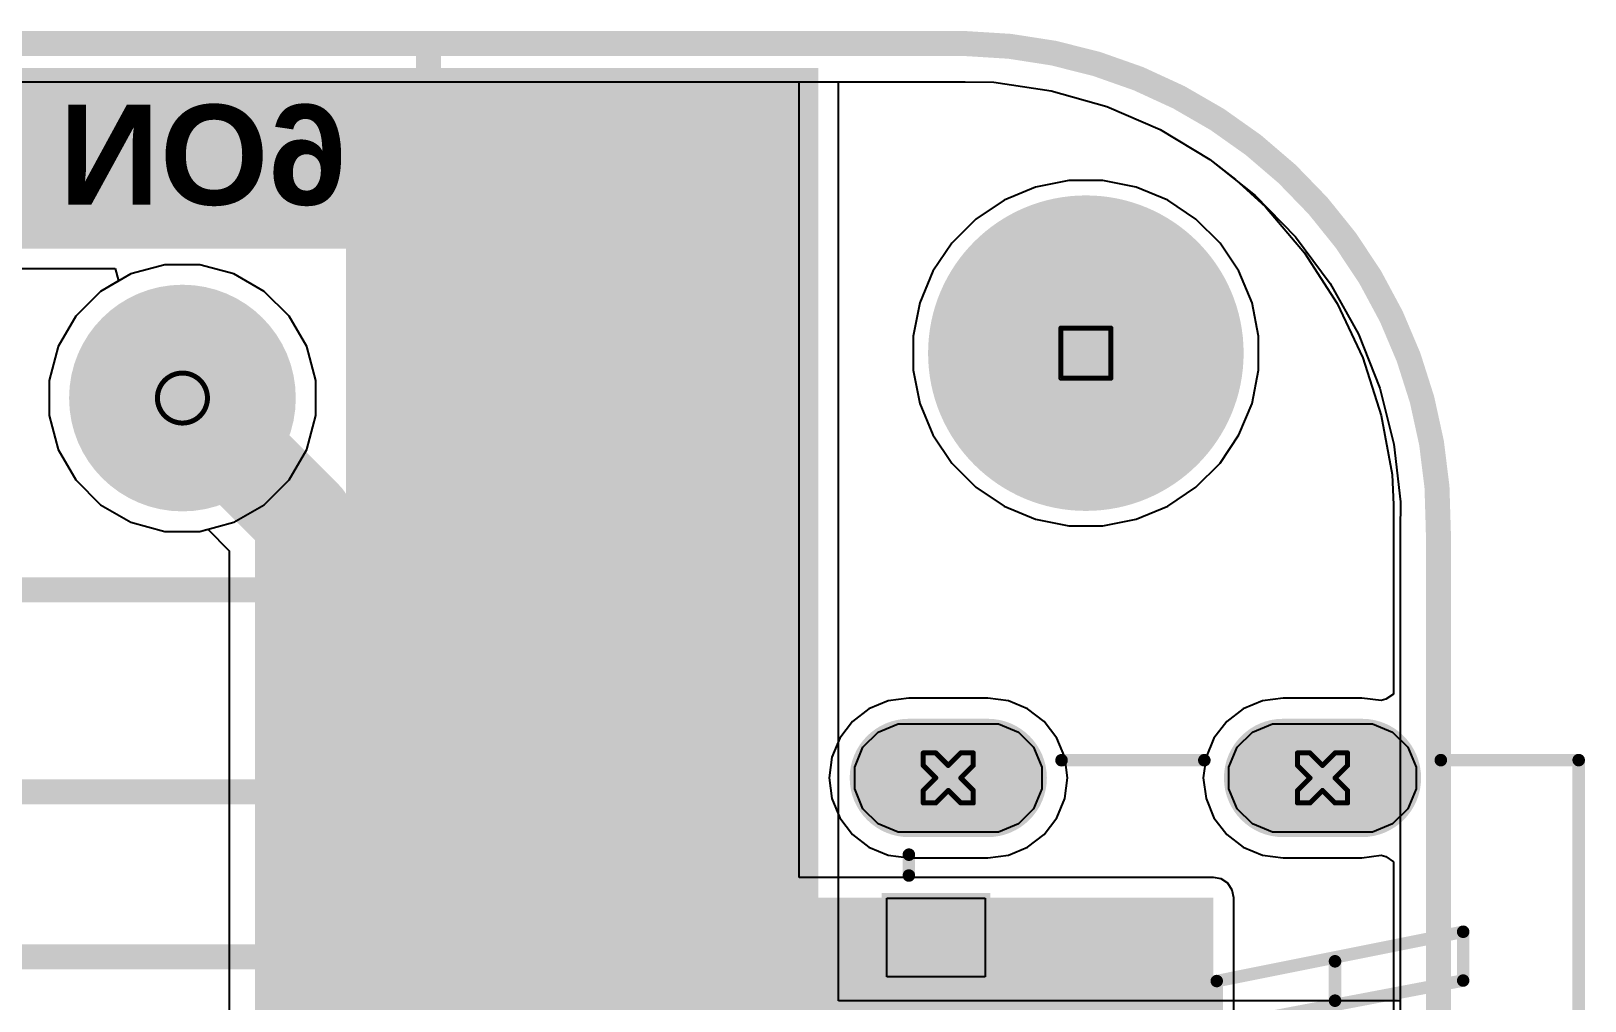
# Model space of a CAD drawing. Header units: inches. Extents: x -7 to 5163, y -3 to 5149.
# Drawn here: x 182.71 to 198.49, y 147.85 to 157.7 of the extents above; entities that cross this region are included whole.
import ezdxf

# ---------------------------------------------------------------- set-up
doc = ezdxf.new("R2010")
doc.units = ezdxf.units.IN
for name, color, linetype in [('Board Outline', 216, 'Continuous'), ('Bottom Layer', 5, 'Continuous'), ('Bottom Overlay', 54, 'Continuous'), ('Bottom Solder', 6, 'Continuous'), ('Drill Drawing', 1, 'Continuous'), ('GND', 76, 'Continuous'), ('Multi-Layer', 9, 'Continuous'), ('Pad Holes', 156, 'Continuous'), ('PWR', 16, 'Continuous'), ('Top Layer', 1, 'Continuous'), ('Top Overlay', 2, 'Continuous'), ('Top Paste', 8, 'Continuous'), ('Top Solder', 216, 'Continuous')]:
    doc.layers.add(name, color=color, linetype=linetype)
doc.styles.add('Arial_Bold', font='', dxfattribs={"height": 0.2})
doc.styles.get('Arial_Bold').set_extended_font_data('Arial', bold=True)

# ---------------------------------------------------------------- blocks, each defined once
blk = doc.blocks.new('SRD_05VDC_SL_C_10')
at = {"layer": 'Top Overlay', "const_width": 0.254}
for points in [[(10.501, 7.8), (10.501, -7.8)], [(-8.699, -7.8), (10.501, -7.8)]]:
    blk.add_lwpolyline(points, dxfattribs=at)
at = {"layer": 'Top Overlay', "const_width": 0.127}
for points in [[(10.437, -7.8, 1), (10.564, -7.8, 1)], [(10.438, -7.8, 1), (10.565, -7.8, 1)]]:
    blk.add_lwpolyline(points, format="xyb", close=True, dxfattribs=at)
blk = doc.blocks.new('XY301V_A_5_0_3P_46')
at = {"layer": 'Bottom Layer'}
h = blk.add_hatch(color=5, dxfattribs=at)
edge = h.paths.add_edge_path()
edge.add_arc((-5, 0), 1.1, 0, 360)
h = blk.add_hatch(color=5, dxfattribs=at)
edge = h.paths.add_edge_path()
edge.add_arc((0, 0), 1.1, 0, 360)
h = blk.add_hatch(color=5, dxfattribs=at)
edge = h.paths.add_edge_path()
edge.add_arc((5, 0), 1.1, 0, 360)
at = {"layer": 'Bottom Solder'}
h = blk.add_hatch(color=6, dxfattribs=at)
edge = h.paths.add_edge_path()
edge.add_arc((-5, 0), 1.151, 0, 360)
h = blk.add_hatch(color=6, dxfattribs=at)
edge = h.paths.add_edge_path()
edge.add_arc((0, 0), 1.151, 0, 360)
h = blk.add_hatch(color=6, dxfattribs=at)
edge = h.paths.add_edge_path()
edge.add_arc((5, 0), 1.151, 0, 360)
at = {"layer": 'GND'}
h = blk.add_hatch(color=76, dxfattribs=at)
edge = h.paths.add_edge_path()
edge.add_arc((-5, 0), 1.1, 0, 360)
h = blk.add_hatch(color=76, dxfattribs=at)
edge = h.paths.add_edge_path()
edge.add_arc((0, 0), 1.1, 0, 360)
h = blk.add_hatch(color=76, dxfattribs=at)
edge = h.paths.add_edge_path()
edge.add_arc((5, 0), 1.1, 0, 360)
at = {"layer": 'Multi-Layer'}
h = blk.add_hatch(color=9, dxfattribs=at)
edge = h.paths.add_edge_path()
edge.add_arc((-5, 0), 1.1, 0, 360)
h = blk.add_hatch(color=9, dxfattribs=at)
edge = h.paths.add_edge_path()
edge.add_arc((0, 0), 1.1, 0, 360)
h = blk.add_hatch(color=9, dxfattribs=at)
edge = h.paths.add_edge_path()
edge.add_arc((5, 0), 1.1, 0, 360)
at = {"layer": 'Pad Holes'}
h = blk.add_hatch(color=7, dxfattribs=at)
edge = h.paths.add_edge_path()
edge.add_arc((-5, 0), 0.6, 0, 360)
h = blk.add_hatch(color=7, dxfattribs=at)
edge = h.paths.add_edge_path()
edge.add_arc((0, 0), 0.6, 0, 360)
h = blk.add_hatch(color=7, dxfattribs=at)
edge = h.paths.add_edge_path()
edge.add_arc((5, 0), 0.6, 0, 360)
at = {"layer": 'PWR'}
h = blk.add_hatch(color=16, dxfattribs=at)
edge = h.paths.add_edge_path()
edge.add_arc((-5, 0), 1.1, 0, 360)
h = blk.add_hatch(color=16, dxfattribs=at)
edge = h.paths.add_edge_path()
edge.add_arc((0, 0), 1.1, 0, 360)
h = blk.add_hatch(color=16, dxfattribs=at)
edge = h.paths.add_edge_path()
edge.add_arc((5, 0), 1.1, 0, 360)
at = {"layer": 'Top Layer'}
h = blk.add_hatch(color=1, dxfattribs=at)
edge = h.paths.add_edge_path()
edge.add_arc((-5, 0), 1.1, 0, 360)
h = blk.add_hatch(color=1, dxfattribs=at)
edge = h.paths.add_edge_path()
edge.add_arc((0, 0), 1.1, 0, 360)
h = blk.add_hatch(color=1, dxfattribs=at)
edge = h.paths.add_edge_path()
edge.add_arc((5, 0), 1.1, 0, 360)
at = {"layer": 'Top Solder'}
h = blk.add_hatch(color=216, dxfattribs=at)
edge = h.paths.add_edge_path()
edge.add_arc((-5, 0), 1.151, 0, 360)
h = blk.add_hatch(color=216, dxfattribs=at)
edge = h.paths.add_edge_path()
edge.add_arc((0, 0), 1.151, 0, 360)
h = blk.add_hatch(color=216, dxfattribs=at)
edge = h.paths.add_edge_path()
edge.add_arc((5, 0), 1.151, 0, 360)
at = {"layer": 'Top Overlay', "const_width": 0.254}
for points in [[(-7.5, -4), (-7.5, 3.6)], [(-7.5, 3.6), (7.5, 3.6)], [(7.5, -4), (7.5, 3.6)], [(-7.5, 1.677), (7.5, 1.677)], [(-7.5, -1.947), (7.5, -1.947)], [(-7.5, -4), (7.5, -4)]]:
    blk.add_lwpolyline(points, dxfattribs=at)
at = {"layer": 'Top Overlay', "const_width": 0.127}
for points in [[(-7.564, 3.6, 1), (-7.437, 3.6, 1)], [(-7.564, 3.6, 1), (-7.437, 3.6, 1)], [(7.437, 3.6, 1), (7.564, 3.6, 1)], [(7.437, 3.6, 1), (7.564, 3.6, 1)], [(-7.564, 1.677, 1), (-7.437, 1.677, 1)], [(7.437, 1.677, 1), (7.564, 1.677, 1)], [(-7.564, -1.947, 1), (-7.437, -1.947, 1)], [(7.437, -1.947, 1), (7.564, -1.947, 1)], [(-7.564, -4, 1), (-7.437, -4, 1)], [(-7.564, -4, 1), (-7.437, -4, 1)], [(7.437, -4, 1), (7.564, -4, 1)], [(7.437, -4, 1), (7.564, -4, 1)]]:
    blk.add_lwpolyline(points, format="xyb", close=True, dxfattribs=at)
blk = doc.blocks.new('TYPE_C_6P_64')
at = {"layer": 'Bottom Layer'}
h = blk.add_hatch(color=5, dxfattribs=at)
edge = h.paths.add_edge_path()
edge.add_arc((0, -0.4), 0.55, 180, 360)
edge.add_line((0.55, -0.4), (0.55, 0.4))
edge.add_arc((0, 0.4), 0.55, 0, 180)
edge.add_line((-0.55, 0.4), (-0.55, -0.4))
h = blk.add_hatch(color=5, dxfattribs=at)
edge = h.paths.add_edge_path()
edge.add_arc((8.64, -0.4), 0.55, 180, 360)
edge.add_line((9.19, -0.4), (9.19, 0.4))
edge.add_arc((8.64, 0.4), 0.55, 0, 180)
edge.add_line((8.09, 0.4), (8.09, -0.4))
h = blk.add_hatch(color=5, dxfattribs=at)
edge = h.paths.add_edge_path()
edge.add_arc((0, -4.2), 0.55, 180, 360)
edge.add_line((0.55, -4.2), (0.55, -3.4))
edge.add_arc((0, -3.4), 0.55, 0, 180)
edge.add_line((-0.55, -3.4), (-0.55, -4.2))
h = blk.add_hatch(color=5, dxfattribs=at)
edge = h.paths.add_edge_path()
edge.add_arc((8.64, -4.2), 0.55, 180, 360)
edge.add_line((9.19, -4.2), (9.19, -3.4))
edge.add_arc((8.64, -3.4), 0.55, 0, 180)
edge.add_line((8.09, -3.4), (8.09, -4.2))
at = {"layer": 'Bottom Solder'}
h = blk.add_hatch(color=6, dxfattribs=at)
edge = h.paths.add_edge_path()
edge.add_arc((0, -0.4), 0.601, 180, 360)
edge.add_line((0.601, -0.4), (0.601, 0.4))
edge.add_arc((0, 0.4), 0.601, 0, 180)
edge.add_line((-0.601, 0.4), (-0.601, -0.4))
h = blk.add_hatch(color=6, dxfattribs=at)
edge = h.paths.add_edge_path()
edge.add_arc((8.64, -0.4), 0.601, 180, 360)
edge.add_line((9.241, -0.4), (9.241, 0.4))
edge.add_arc((8.64, 0.4), 0.601, 0, 180)
edge.add_line((8.039, 0.4), (8.039, -0.4))
h = blk.add_hatch(color=6, dxfattribs=at)
edge = h.paths.add_edge_path()
edge.add_arc((0, -4.2), 0.601, 180, 360)
edge.add_line((0.601, -4.2), (0.601, -3.4))
edge.add_arc((0, -3.4), 0.601, 0, 180)
edge.add_line((-0.601, -3.4), (-0.601, -4.2))
h = blk.add_hatch(color=6, dxfattribs=at)
edge = h.paths.add_edge_path()
edge.add_arc((8.64, -4.2), 0.601, 180, 360)
edge.add_line((9.241, -4.2), (9.241, -3.4))
edge.add_arc((8.64, -3.4), 0.601, 0, 180)
edge.add_line((8.039, -3.4), (8.039, -4.2))
at = {"layer": 'GND'}
h = blk.add_hatch(color=76, dxfattribs=at)
edge = h.paths.add_edge_path()
edge.add_arc((0, -0.4), 0.55, 180, 360)
edge.add_line((0.55, -0.4), (0.55, 0.4))
edge.add_arc((0, 0.4), 0.55, 0, 180)
edge.add_line((-0.55, 0.4), (-0.55, -0.4))
h = blk.add_hatch(color=76, dxfattribs=at)
edge = h.paths.add_edge_path()
edge.add_arc((8.64, -0.4), 0.55, 180, 360)
edge.add_line((9.19, -0.4), (9.19, 0.4))
edge.add_arc((8.64, 0.4), 0.55, 0, 180)
edge.add_line((8.09, 0.4), (8.09, -0.4))
h = blk.add_hatch(color=76, dxfattribs=at)
edge = h.paths.add_edge_path()
edge.add_arc((0, -4.2), 0.55, 180, 360)
edge.add_line((0.55, -4.2), (0.55, -3.4))
edge.add_arc((0, -3.4), 0.55, 0, 180)
edge.add_line((-0.55, -3.4), (-0.55, -4.2))
h = blk.add_hatch(color=76, dxfattribs=at)
edge = h.paths.add_edge_path()
edge.add_arc((8.64, -4.2), 0.55, 180, 360)
edge.add_line((9.19, -4.2), (9.19, -3.4))
edge.add_arc((8.64, -3.4), 0.55, 0, 180)
edge.add_line((8.09, -3.4), (8.09, -4.2))
at = {"layer": 'Multi-Layer'}
h = blk.add_hatch(color=9, dxfattribs=at)
edge = h.paths.add_edge_path()
edge.add_arc((0, -0.4), 0.55, 180, 360)
edge.add_line((0.55, -0.4), (0.55, 0.4))
edge.add_arc((0, 0.4), 0.55, 0, 180)
edge.add_line((-0.55, 0.4), (-0.55, -0.4))
h = blk.add_hatch(color=9, dxfattribs=at)
edge = h.paths.add_edge_path()
edge.add_arc((8.64, -0.4), 0.55, 180, 360)
edge.add_line((9.19, -0.4), (9.19, 0.4))
edge.add_arc((8.64, 0.4), 0.55, 0, 180)
edge.add_line((8.09, 0.4), (8.09, -0.4))
h = blk.add_hatch(color=9, dxfattribs=at)
edge = h.paths.add_edge_path()
edge.add_arc((0, -4.2), 0.55, 180, 360)
edge.add_line((0.55, -4.2), (0.55, -3.4))
edge.add_arc((0, -3.4), 0.55, 0, 180)
edge.add_line((-0.55, -3.4), (-0.55, -4.2))
h = blk.add_hatch(color=9, dxfattribs=at)
edge = h.paths.add_edge_path()
edge.add_arc((8.64, -4.2), 0.55, 180, 360)
edge.add_line((9.19, -4.2), (9.19, -3.4))
edge.add_arc((8.64, -3.4), 0.55, 0, 180)
edge.add_line((8.09, -3.4), (8.09, -4.2))
at = {"layer": 'Pad Holes'}
h = blk.add_hatch(color=7, dxfattribs=at)
edge = h.paths.add_edge_path()
edge.add_arc((0, -0.4), 0.35, 180, 360)
edge.add_line((0.35, -0.4), (0.35, 0.4))
edge.add_arc((0, 0.4), 0.35, 0, 180)
edge.add_line((-0.35, 0.4), (-0.35, -0.4))
h = blk.add_hatch(color=7, dxfattribs=at)
edge = h.paths.add_edge_path()
edge.add_arc((8.64, -0.4), 0.35, 180, 360)
edge.add_line((8.99, -0.4), (8.99, 0.4))
edge.add_arc((8.64, 0.4), 0.35, 0, 180)
edge.add_line((8.29, 0.4), (8.29, -0.4))
h = blk.add_hatch(color=7, dxfattribs=at)
edge = h.paths.add_edge_path()
edge.add_arc((0, -4.2), 0.35, 180, 360)
edge.add_line((0.35, -4.2), (0.35, -3.4))
edge.add_arc((0, -3.4), 0.35, 0, 180)
edge.add_line((-0.35, -3.4), (-0.35, -4.2))
h = blk.add_hatch(color=7, dxfattribs=at)
edge = h.paths.add_edge_path()
edge.add_arc((8.64, -4.2), 0.35, 180, 360)
edge.add_line((8.99, -4.2), (8.99, -3.4))
edge.add_arc((8.64, -3.4), 0.35, 0, 180)
edge.add_line((8.29, -3.4), (8.29, -4.2))
at = {"layer": 'PWR'}
h = blk.add_hatch(color=16, dxfattribs=at)
edge = h.paths.add_edge_path()
edge.add_arc((0, -0.4), 0.55, 180, 360)
edge.add_line((0.55, -0.4), (0.55, 0.4))
edge.add_arc((0, 0.4), 0.55, 0, 180)
edge.add_line((-0.55, 0.4), (-0.55, -0.4))
h = blk.add_hatch(color=16, dxfattribs=at)
edge = h.paths.add_edge_path()
edge.add_arc((8.64, -0.4), 0.55, 180, 360)
edge.add_line((9.19, -0.4), (9.19, 0.4))
edge.add_arc((8.64, 0.4), 0.55, 0, 180)
edge.add_line((8.09, 0.4), (8.09, -0.4))
h = blk.add_hatch(color=16, dxfattribs=at)
edge = h.paths.add_edge_path()
edge.add_arc((0, -4.2), 0.55, 180, 360)
edge.add_line((0.55, -4.2), (0.55, -3.4))
edge.add_arc((0, -3.4), 0.55, 0, 180)
edge.add_line((-0.55, -3.4), (-0.55, -4.2))
h = blk.add_hatch(color=16, dxfattribs=at)
edge = h.paths.add_edge_path()
edge.add_arc((8.64, -4.2), 0.55, 180, 360)
edge.add_line((9.19, -4.2), (9.19, -3.4))
edge.add_arc((8.64, -3.4), 0.55, 0, 180)
edge.add_line((8.09, -3.4), (8.09, -4.2))
at = {"layer": 'Top Layer'}
h = blk.add_hatch(color=1, dxfattribs=at)
edge = h.paths.add_edge_path()
edge.add_arc((0, -0.4), 0.55, 180, 360)
edge.add_line((0.55, -0.4), (0.55, 0.4))
edge.add_arc((0, 0.4), 0.55, 0, 180)
edge.add_line((-0.55, 0.4), (-0.55, -0.4))
h = blk.add_hatch(color=1, dxfattribs=at)
edge = h.paths.add_edge_path()
edge.add_arc((8.64, -0.4), 0.55, 180, 360)
edge.add_line((9.19, -0.4), (9.19, 0.4))
edge.add_arc((8.64, 0.4), 0.55, 0, 180)
edge.add_line((8.09, 0.4), (8.09, -0.4))
for points in [[(1.22, 0.625), (2.02, 0.625), (2.02, -0.375), (1.22, -0.375)], [(2.47, 0.625), (3.17, 0.625), (3.17, -0.375), (2.47, -0.375)], [(3.47, 0.625), (4.17, 0.625), (4.17, -0.375), (3.47, -0.375)], [(4.47, 0.625), (5.17, 0.625), (5.17, -0.375), (4.47, -0.375)], [(5.47, 0.625), (6.17, 0.625), (6.17, -0.375), (5.47, -0.375)], [(6.62, 0.625), (7.42, 0.625), (7.42, -0.375), (6.62, -0.375)]]:
    blk.add_hatch(color=1, dxfattribs=at).paths.add_polyline_path(points)
h = blk.add_hatch(color=1, dxfattribs=at)
edge = h.paths.add_edge_path()
edge.add_arc((0, -4.2), 0.55, 180, 360)
edge.add_line((0.55, -4.2), (0.55, -3.4))
edge.add_arc((0, -3.4), 0.55, 0, 180)
edge.add_line((-0.55, -3.4), (-0.55, -4.2))
h = blk.add_hatch(color=1, dxfattribs=at)
edge = h.paths.add_edge_path()
edge.add_arc((8.64, -4.2), 0.55, 180, 360)
edge.add_line((9.19, -4.2), (9.19, -3.4))
edge.add_arc((8.64, -3.4), 0.55, 0, 180)
edge.add_line((8.09, -3.4), (8.09, -4.2))
at = {"layer": 'Top Solder'}
h = blk.add_hatch(color=216, dxfattribs=at)
edge = h.paths.add_edge_path()
edge.add_arc((0, -0.4), 0.601, 180, 360)
edge.add_line((0.601, -0.4), (0.601, 0.4))
edge.add_arc((0, 0.4), 0.601, 0, 180)
edge.add_line((-0.601, 0.4), (-0.601, -0.4))
h = blk.add_hatch(color=216, dxfattribs=at)
edge = h.paths.add_edge_path()
edge.add_arc((8.64, -0.4), 0.601, 180, 360)
edge.add_line((9.241, -0.4), (9.241, 0.4))
edge.add_arc((8.64, 0.4), 0.601, 0, 180)
edge.add_line((8.039, 0.4), (8.039, -0.4))
for points in [[(1.169, 0.676), (2.071, 0.676), (2.071, -0.426), (1.169, -0.426)], [(2.419, 0.676), (3.221, 0.676), (3.221, -0.426), (2.419, -0.426)], [(3.419, 0.676), (4.221, 0.676), (4.221, -0.426), (3.419, -0.426)], [(4.419, 0.676), (5.221, 0.676), (5.221, -0.426), (4.419, -0.426)], [(5.419, 0.676), (6.221, 0.676), (6.221, -0.426), (5.419, -0.426)], [(6.569, 0.676), (7.471, 0.676), (7.471, -0.426), (6.569, -0.426)]]:
    blk.add_hatch(color=216, dxfattribs=at).paths.add_polyline_path(points)
h = blk.add_hatch(color=216, dxfattribs=at)
edge = h.paths.add_edge_path()
edge.add_arc((0, -4.2), 0.601, 180, 360)
edge.add_line((0.601, -4.2), (0.601, -3.4))
edge.add_arc((0, -3.4), 0.601, 0, 180)
edge.add_line((-0.601, -3.4), (-0.601, -4.2))
h = blk.add_hatch(color=216, dxfattribs=at)
edge = h.paths.add_edge_path()
edge.add_arc((8.64, -4.2), 0.601, 180, 360)
edge.add_line((9.241, -4.2), (9.241, -3.4))
edge.add_arc((8.64, -3.4), 0.601, 0, 180)
edge.add_line((8.039, -3.4), (8.039, -4.2))
at = {"layer": 'Top Overlay', "const_width": 0.127}
for points in [[(0.779, 0.4), (0.991, 0.4)], [(7.649, 0.4), (7.861, 0.4)], [(3.92, -0.8), (3.92, -1)], [(4.72, -0.8), (4.72, -1)], [(3.32, -1), (3.92, -1)], [(3.32, -1), (3.32, -1.4)], [(4.72, -1), (5.32, -1)], [(5.32, -1), (5.32, -1.4)], [(-0.18, -1.158), (-0.18, -1.2)], [(8.82, -1.15), (8.82, -2.6)], [(-0.18, -1.2), (-0.18, -2.642)], [(3.31, -1.4), (5.33, -1.4)], [(2, -2.731), (1.502, -5.233)], [(2, -2.731), (3.301, -2.731)], [(3.301, -2.731), (3.801, -5.233)], [(5.277, -2.726), (4.779, -5.228)], [(5.277, -2.726), (6.577, -2.726)], [(6.577, -2.726), (7.078, -5.228)], [(2.379, -3.133), (1.977, -5.233)], [(2.379, -3.133), (2.907, -3.133)], [(2.907, -3.133), (3.306, -5.233)], [(5.655, -3.128), (5.254, -5.228)], [(5.655, -3.128), (6.184, -3.128)], [(6.184, -3.128), (6.583, -5.228)], [(1.802, -3.933), (2.201, -3.933)], [(3.101, -3.932), (3.501, -3.932)], [(5.079, -3.928), (5.478, -3.928)], [(6.378, -3.927), (6.778, -3.927)], [(-0.181, -4.978), (-0.181, -6.401)], [(-0.181, -4.978), (-0.181, -5.001)], [(8.821, -5.001), (8.821, -6.401)], [(1.502, -5.233), (1.977, -5.233)], [(3.306, -5.233), (3.801, -5.233)], [(4.779, -5.228), (5.254, -5.228)], [(6.583, -5.228), (7.078, -5.228)], [(-0.181, -6.401), (8.821, -6.401)]]:
    blk.add_lwpolyline(points, dxfattribs=at)
at = {"layer": 'Top Overlay', "const_width": 0.0635}
for points in [[(0.747, 0.4, 1), (0.811, 0.4, 1)], [(0.959, 0.4, 1), (1.023, 0.4, 1)], [(7.617, 0.4, 1), (7.681, 0.4, 1)], [(7.829, 0.4, 1), (7.893, 0.4, 1)], [(3.888, -0.8, 1), (3.952, -0.8, 1)], [(4.688, -0.8, 1), (4.752, -0.8, 1)], [(3.288, -1, 1), (3.352, -1, 1)], [(3.288, -1, 1), (3.352, -1, 1)], [(3.888, -1, 1), (3.952, -1, 1)], [(3.888, -1, 1), (3.952, -1, 1)], [(4.688, -1, 1), (4.752, -1, 1)], [(4.688, -1, 1), (4.752, -1, 1)], [(5.288, -1, 1), (5.352, -1, 1)], [(5.288, -1, 1), (5.352, -1, 1)], [(-0.212, -1.158, 1), (-0.148, -1.158, 1)], [(8.788, -1.15, 1), (8.852, -1.15, 1)], [(-0.212, -1.2, 1), (-0.148, -1.2, 1)], [(-0.212, -1.2, 1), (-0.148, -1.2, 1)], [(3.278, -1.4, 1), (3.342, -1.4, 1)], [(3.288, -1.4, 1), (3.352, -1.4, 1)], [(5.288, -1.4, 1), (5.352, -1.4, 1)], [(5.298, -1.4, 1), (5.362, -1.4, 1)], [(-0.212, -2.642, 1), (-0.148, -2.642, 1)], [(1.968, -2.731, 1), (2.032, -2.731, 1)], [(1.968, -2.731, 1), (2.032, -2.731, 1)], [(3.269, -2.731, 1), (3.332, -2.731, 1)], [(3.269, -2.731, 1), (3.332, -2.731, 1)], [(5.245, -2.726, 1), (5.309, -2.726, 1)], [(5.245, -2.726, 1), (5.309, -2.726, 1)], [(6.546, -2.726, 1), (6.609, -2.726, 1)], [(6.546, -2.726, 1), (6.609, -2.726, 1)], [(8.788, -2.6, 1), (8.852, -2.6, 1)], [(2.347, -3.133, 1), (2.41, -3.133, 1)], [(2.347, -3.133, 1), (2.41, -3.133, 1)], [(2.875, -3.133, 1), (2.939, -3.133, 1)], [(2.875, -3.133, 1), (2.939, -3.133, 1)], [(5.624, -3.128, 1), (5.687, -3.128, 1)], [(5.624, -3.128, 1), (5.687, -3.128, 1)], [(6.152, -3.128, 1), (6.215, -3.128, 1)], [(6.152, -3.128, 1), (6.215, -3.128, 1)], [(1.77, -3.933, 1), (1.834, -3.933, 1)], [(2.169, -3.933, 1), (2.233, -3.933, 1)], [(3.07, -3.932, 1), (3.133, -3.932, 1)], [(3.47, -3.932, 1), (3.533, -3.932, 1)], [(5.047, -3.928, 1), (5.111, -3.928, 1)], [(5.446, -3.928, 1), (5.509, -3.928, 1)], [(6.346, -3.927, 1), (6.41, -3.927, 1)], [(6.746, -3.927, 1), (6.81, -3.927, 1)], [(-0.212, -4.978, 1), (-0.149, -4.978, 1)], [(-0.212, -4.978, 1), (-0.149, -4.978, 1)], [(-0.212, -5.001, 1), (-0.149, -5.001, 1)], [(8.789, -5.001, 1), (8.853, -5.001, 1)], [(1.471, -5.233, 1), (1.534, -5.233, 1)], [(1.471, -5.233, 1), (1.534, -5.233, 1)], [(1.946, -5.233, 1), (2.009, -5.233, 1)], [(1.946, -5.233, 1), (2.009, -5.233, 1)], [(3.274, -5.233, 1), (3.337, -5.233, 1)], [(3.274, -5.233, 1), (3.337, -5.233, 1)], [(3.769, -5.233, 1), (3.833, -5.233, 1)], [(3.769, -5.233, 1), (3.833, -5.233, 1)], [(4.747, -5.228, 1), (4.811, -5.228, 1)], [(4.747, -5.228, 1), (4.811, -5.228, 1)], [(5.222, -5.228, 1), (5.286, -5.228, 1)], [(5.222, -5.228, 1), (5.286, -5.228, 1)], [(6.551, -5.228, 1), (6.614, -5.228, 1)], [(6.551, -5.228, 1), (6.614, -5.228, 1)], [(7.046, -5.228, 1), (7.11, -5.228, 1)], [(7.046, -5.228, 1), (7.11, -5.228, 1)], [(-0.212, -6.401, 1), (-0.149, -6.401, 1)], [(-0.212, -6.401, 1), (-0.149, -6.401, 1)], [(8.789, -6.401, 1), (8.853, -6.401, 1)], [(8.789, -6.401, 1), (8.853, -6.401, 1)]]:
    blk.add_lwpolyline(points, format="xyb", close=True, dxfattribs=at)
at = {"layer": 'Top Paste'}
for p, q in [((-0.311, 0.866), (-0.109, 0.95)), ((-0.109, 0.95), (0.11, 0.95)), ((0.11, 0.95), (0.312, 0.866)), ((8.328, 0.866), (8.531, 0.95)), ((8.531, 0.95), (8.749, 0.95)), ((8.749, 0.95), (8.951, 0.866)), ((-0.466, 0.712), (-0.311, 0.866)), ((0.312, 0.866), (0.466, 0.712)), ((8.174, 0.712), (8.328, 0.866)), ((8.951, 0.866), (9.106, 0.712)), ((-0.55, 0.509), (-0.466, 0.712)), ((0.466, 0.712), (0.55, 0.509)), ((8.09, 0.509), (8.174, 0.712)), ((9.106, 0.712), (9.19, 0.509)), ((-0.55, 0.4), (-0.55, 0.509)), ((0.55, 0.509), (0.55, 0.4)), ((1.22, -0.375), (1.22, 0.625)), ((1.22, 0.625), (2.02, 0.625)), ((2.02, 0.625), (2.02, -0.375)), ((2.47, -0.375), (2.47, 0.625)), ((2.47, 0.625), (3.17, 0.625)), ((3.17, 0.625), (3.17, -0.375)), ((3.47, -0.375), (3.47, 0.625)), ((3.47, 0.625), (4.17, 0.625)), ((4.17, 0.625), (4.17, -0.375)), ((4.47, -0.375), (4.47, 0.625)), ((4.47, 0.625), (5.17, 0.625)), ((5.17, 0.625), (5.17, -0.375)), ((5.47, -0.375), (5.47, 0.625)), ((5.47, 0.625), (6.17, 0.625)), ((6.17, 0.625), (6.17, -0.375)), ((6.62, -0.375), (6.62, 0.625)), ((6.62, 0.625), (7.42, 0.625)), ((7.42, 0.625), (7.42, -0.375)), ((8.09, 0.4), (8.09, 0.509)), ((9.19, 0.509), (9.19, 0.4)), ((-0.55, -0.4), (-0.55, 0.4)), ((0.55, 0.4), (0.55, 0.4)), ((0.55, 0.4), (0.55, -0.4)), ((8.09, -0.4), (8.09, 0.4)), ((9.19, 0.4), (9.19, 0.4)), ((9.19, 0.4), (9.19, -0.4)), ((-0.55, -0.509), (-0.55, -0.4)), ((-0.55, -0.4), (-0.55, -0.4)), ((0.55, -0.4), (0.55, -0.509)), ((2.02, -0.375), (1.22, -0.375)), ((3.17, -0.375), (2.47, -0.375)), ((4.17, -0.375), (3.47, -0.375)), ((5.17, -0.375), (4.47, -0.375)), ((6.17, -0.375), (5.47, -0.375)), ((7.42, -0.375), (6.62, -0.375)), ((8.09, -0.509), (8.09, -0.4)), ((8.09, -0.4), (8.09, -0.4)), ((9.19, -0.4), (9.19, -0.509)), ((-0.466, -0.712), (-0.55, -0.509)), ((0.55, -0.509), (0.466, -0.712)), ((8.174, -0.712), (8.09, -0.509)), ((9.19, -0.509), (9.106, -0.712)), ((-0.311, -0.866), (-0.466, -0.712)), ((0.466, -0.712), (0.312, -0.866)), ((8.328, -0.866), (8.174, -0.712)), ((9.106, -0.712), (8.951, -0.866)), ((-0.109, -0.95), (-0.311, -0.866)), ((0.312, -0.866), (0.11, -0.95)), ((8.531, -0.95), (8.328, -0.866)), ((8.951, -0.866), (8.749, -0.95)), ((0.11, -0.95), (-0.109, -0.95)), ((8.749, -0.95), (8.531, -0.95)), ((-0.466, -3.089), (-0.311, -2.934)), ((-0.311, -2.934), (-0.109, -2.85)), ((-0.109, -2.85), (0.11, -2.85)), ((0.11, -2.85), (0.312, -2.934)), ((0.312, -2.934), (0.466, -3.089)), ((8.174, -3.089), (8.328, -2.934)), ((8.328, -2.934), (8.531, -2.85)), ((8.531, -2.85), (8.749, -2.85)), ((8.749, -2.85), (8.951, -2.934)), ((8.951, -2.934), (9.106, -3.089)), ((-0.55, -3.291), (-0.466, -3.089)), ((0.466, -3.089), (0.55, -3.291)), ((8.09, -3.291), (8.174, -3.089)), ((9.106, -3.089), (9.19, -3.291)), ((-0.55, -3.4), (-0.55, -3.291)), ((0.55, -3.291), (0.55, -3.4)), ((8.09, -3.4), (8.09, -3.291)), ((9.19, -3.291), (9.19, -3.4)), ((-0.55, -4.2), (-0.55, -3.4)), ((0.55, -3.4), (0.55, -3.4)), ((0.55, -3.4), (0.55, -4.2)), ((8.09, -4.2), (8.09, -3.4)), ((9.19, -3.4), (9.19, -3.4)), ((9.19, -3.4), (9.19, -4.2)), ((-0.55, -4.309), (-0.55, -4.2)), ((-0.55, -4.2), (-0.55, -4.2)), ((0.55, -4.2), (0.55, -4.309)), ((8.09, -4.309), (8.09, -4.2)), ((8.09, -4.2), (8.09, -4.2)), ((9.19, -4.2), (9.19, -4.309)), ((-0.466, -4.512), (-0.55, -4.309)), ((0.55, -4.309), (0.466, -4.512)), ((8.174, -4.512), (8.09, -4.309)), ((9.19, -4.309), (9.106, -4.512)), ((-0.311, -4.666), (-0.466, -4.512)), ((0.466, -4.512), (0.312, -4.666)), ((8.328, -4.666), (8.174, -4.512)), ((9.106, -4.512), (8.951, -4.666)), ((-0.109, -4.75), (-0.311, -4.666)), ((0.312, -4.666), (0.11, -4.75)), ((8.531, -4.75), (8.328, -4.666)), ((8.951, -4.666), (8.749, -4.75)), ((0.11, -4.75), (-0.109, -4.75)), ((8.749, -4.75), (8.531, -4.75))]:
    blk.add_line(p, q, dxfattribs=at)

msp = doc.modelspace()

# ---------------------------------------------------------------- hatches: boundary and pattern name
at = {"layer": 'Bottom Layer'}
for points in [[(89.408, 155.493), (190.304, 155.493), (190.304, 157.328), (89.408, 157.328)], [(185.91, 146.939), (190.271, 146.939), (190.271, 157.328), (185.91, 157.328)], [(187.503, 142.951), (190.304, 142.951), (190.304, 157.328), (187.503, 157.328)], [(187.503, 142.951), (194.716, 142.951), (194.716, 148.901), (187.503, 148.901)]]:
    msp.add_hatch(color=5, dxfattribs=at).paths.add_polyline_path(points)
h = msp.add_hatch(color=5, dxfattribs=at)
edge = h.paths.add_edge_path()
edge.add_arc((193.421, 154.432), 1.5, 0, 360)
at = {"layer": 'Bottom Solder'}
h = msp.add_hatch(color=6, dxfattribs=at)
edge = h.paths.add_edge_path()
edge.add_arc((193.421, 154.432), 1.602, 0, 360)
at = {"layer": 'GND'}
h = msp.add_hatch(color=76, dxfattribs=at)
edge = h.paths.add_edge_path()
edge.add_arc((193.421, 154.432), 1.5, 0, 360)
at = {"layer": 'Multi-Layer'}
h = msp.add_hatch(color=9, dxfattribs=at)
edge = h.paths.add_edge_path()
edge.add_arc((193.421, 154.432), 1.5, 0, 360)
at = {"layer": 'Pad Holes'}
h = msp.add_hatch(color=7, dxfattribs=at)
edge = h.paths.add_edge_path()
edge.add_arc((193.421, 154.432), 1.5, 0, 360)
at = {"layer": 'PWR'}
h = msp.add_hatch(color=16, dxfattribs=at)
edge = h.paths.add_edge_path()
edge.add_arc((193.421, 154.432), 1.5, 0, 360)
at = {"layer": 'Top Layer'}
for points in [[(89.409, 155.499), (190.703, 155.499), (190.703, 157.328), (89.409, 157.328)], [(187.3, 143.914), (190.703, 143.914), (190.703, 157.328), (187.3, 157.328)]]:
    msp.add_hatch(color=1, dxfattribs=at).paths.add_polyline_path(points)
h = msp.add_hatch(color=1, dxfattribs=at)
edge = h.paths.add_edge_path()
edge.add_arc((193.421, 154.432), 1.5, 0, 360)
at = {"layer": 'Top Solder'}
h = msp.add_hatch(color=216, dxfattribs=at)
edge = h.paths.add_edge_path()
edge.add_arc((193.421, 154.432), 1.602, 0, 360)

# ---------------------------------------------------------------- linework, layer by layer
at = {"layer": 'Board Outline', "const_width": 0.254}
for points in [[(84.202, 157.576), (192.198, 157.576)], [(197, 1.629), (197, 152.622)]]:
    msp.add_lwpolyline(points, dxfattribs=at)
at = {"layer": 'Board Outline', "const_width": 0.127}
for points in [[(192.135, 157.576, 1), (192.262, 157.576, 1)], [(192.135, 157.576, 1), (192.262, 157.576, 1)], [(196.936, 152.622, 1), (197.063, 152.622, 1)], [(196.936, 152.622, 1), (197.063, 152.622, 1)]]:
    msp.add_lwpolyline(points, format="xyb", close=True, dxfattribs=at)
at = {"layer": 'Board Outline', "const_width": 0.254}
msp.add_lwpolyline([(192.198, 157.576, -0.414214), (197, 152.622)], format="xyb", dxfattribs=at)
at = {"layer": 'Bottom Layer'}
for p, q in [((190.511, 149.108), (190.511, 157.187)), ((190.511, 157.187), (192.195, 157.187)), ((192.195, 157.187), (192.486, 157.183)), ((192.486, 157.183), (193.069, 157.097)), ((193.069, 157.097), (193.635, 156.936)), ((193.635, 156.936), (194.175, 156.702)), ((194.175, 156.702), (194.68, 156.4)), ((194.68, 156.4), (195.141, 156.034)), ((192.909, 156.119), (192.59, 155.986)), ((193.248, 156.186), (192.909, 156.119)), ((193.594, 156.186), (193.248, 156.186)), ((193.933, 156.119), (193.594, 156.186)), ((194.252, 155.986), (193.933, 156.119)), ((192.59, 155.986), (192.303, 155.794)), ((194.539, 155.794), (194.252, 155.986)), ((195.141, 156.034), (195.551, 155.612)), ((192.303, 155.794), (192.059, 155.55)), ((194.783, 155.55), (194.539, 155.794)), ((195.551, 155.612), (195.902, 155.139)), ((192.059, 155.55), (191.867, 155.263)), ((194.975, 155.263), (194.783, 155.55)), ((191.867, 155.263), (191.734, 154.944)), ((195.108, 154.944), (194.975, 155.263)), ((195.902, 155.139), (196.188, 154.625)), ((191.734, 154.944), (191.667, 154.605)), ((195.175, 154.605), (195.108, 154.944)), ((196.188, 154.625), (196.405, 154.078)), ((191.667, 154.605), (191.667, 154.259)), ((195.175, 154.259), (195.175, 154.605)), ((191.667, 154.259), (191.734, 153.92)), ((195.108, 153.92), (195.175, 154.259)), ((196.405, 154.078), (196.548, 153.507)), ((191.734, 153.92), (191.867, 153.601)), ((194.975, 153.601), (195.108, 153.92)), ((191.867, 153.601), (192.059, 153.314)), ((194.783, 153.314), (194.975, 153.601)), ((196.548, 153.507), (196.616, 152.922)), ((192.059, 153.314), (192.303, 153.07)), ((194.539, 153.07), (194.783, 153.314)), ((192.303, 153.07), (192.59, 152.878)), ((194.252, 152.878), (194.539, 153.07)), ((196.616, 152.922), (196.612, 152.628)), ((192.59, 152.878), (192.909, 152.745)), ((192.909, 152.745), (193.248, 152.678)), ((193.594, 152.678), (193.933, 152.745)), ((193.933, 152.745), (194.252, 152.878)), ((193.248, 152.678), (193.594, 152.678)), ((196.612, 152.628), (196.612, 152.625)), ((196.612, 152.625), (196.612, 152.622)), ((196.612, 152.622), (196.612, 1.629)), ((194.716, 149.108), (190.511, 149.108)), ((194.796, 149.093), (194.716, 149.108)), ((194.863, 149.048), (194.796, 149.093)), ((194.908, 148.98), (194.863, 149.048)), ((194.924, 148.901), (194.908, 148.98)), ((194.924, 142.951), (194.924, 148.901))]:
    msp.add_line(p, q, dxfattribs=at)
at = {"layer": 'Drill Drawing', "const_width": 0.0508}
for points in [[(193.167, 154.686), (193.675, 154.686)], [(193.167, 154.178), (193.167, 154.686)], [(193.675, 154.178), (193.675, 154.686)], [(193.167, 154.178), (193.675, 154.178)], [(191.77, 150.245), (191.77, 150.372)], [(191.77, 150.372), (191.897, 150.372)], [(191.897, 150.372), (192.024, 150.245)], [(192.024, 150.245), (192.151, 150.372)], [(192.151, 150.372), (192.278, 150.372)], [(192.278, 150.245), (192.278, 150.372)], [(195.57, 150.245), (195.57, 150.372)], [(195.57, 150.372), (195.697, 150.372)], [(195.697, 150.372), (195.824, 150.245)], [(195.824, 150.245), (195.951, 150.372)], [(195.951, 150.372), (196.078, 150.372)], [(196.078, 150.245), (196.078, 150.372)], [(191.77, 150.245), (191.897, 150.118)], [(192.151, 150.118), (192.278, 150.245)], [(195.57, 150.245), (195.697, 150.118)], [(195.951, 150.118), (196.078, 150.245)], [(191.77, 149.991), (191.897, 150.118)], [(192.151, 150.118), (192.278, 149.991)], [(195.57, 149.991), (195.697, 150.118)], [(195.951, 150.118), (196.078, 149.991)], [(191.77, 149.864), (191.77, 149.991)], [(191.77, 149.864), (191.897, 149.864)], [(191.897, 149.864), (192.024, 149.991)], [(192.024, 149.991), (192.151, 149.864)], [(192.151, 149.864), (192.278, 149.864)], [(192.278, 149.864), (192.278, 149.991)], [(195.57, 149.864), (195.57, 149.991)], [(195.57, 149.864), (195.697, 149.864)], [(195.697, 149.864), (195.824, 149.991)], [(195.824, 149.991), (195.951, 149.864)], [(195.951, 149.864), (196.078, 149.864)], [(196.078, 149.864), (196.078, 149.991)]]:
    msp.add_lwpolyline(points, dxfattribs=at)
at = {"layer": 'Drill Drawing'}
for points, const_width in [([(193.154, 154.686, 1), (193.18, 154.686, 1)], 0.0254), ([(193.154, 154.686, 1), (193.18, 154.686, 1)], 0.0254), ([(193.662, 154.686, 1), (193.688, 154.686, 1)], 0.0254), ([(193.662, 154.686, 1), (193.688, 154.686, 1)], 0.0254), ([(184.502, 153.976, 1), (183.994, 153.976, 1)], 0.0508), ([(193.154, 154.178, 1), (193.18, 154.178, 1)], 0.0254), ([(193.154, 154.178, 1), (193.18, 154.178, 1)], 0.0254), ([(193.662, 154.178, 1), (193.688, 154.178, 1)], 0.0254), ([(193.662, 154.178, 1), (193.688, 154.178, 1)], 0.0254), ([(183.981, 153.976, 1), (184.006, 153.976, 1)], 0.0254), ([(184.489, 153.976, 1), (184.514, 153.976, 1)], 0.0254), ([(191.757, 150.372, 1), (191.783, 150.372, 1)], 0.0254), ([(191.757, 150.372, 1), (191.783, 150.372, 1)], 0.0254), ([(191.884, 150.372, 1), (191.91, 150.372, 1)], 0.0254), ([(191.884, 150.372, 1), (191.91, 150.372, 1)], 0.0254), ([(192.138, 150.372, 1), (192.164, 150.372, 1)], 0.0254), ([(192.138, 150.372, 1), (192.164, 150.372, 1)], 0.0254), ([(192.265, 150.372, 1), (192.291, 150.372, 1)], 0.0254), ([(192.265, 150.372, 1), (192.291, 150.372, 1)], 0.0254), ([(195.557, 150.372, 1), (195.583, 150.372, 1)], 0.0254), ([(195.557, 150.372, 1), (195.583, 150.372, 1)], 0.0254), ([(195.684, 150.372, 1), (195.71, 150.372, 1)], 0.0254), ([(195.684, 150.372, 1), (195.71, 150.372, 1)], 0.0254), ([(195.938, 150.372, 1), (195.964, 150.372, 1)], 0.0254), ([(195.938, 150.372, 1), (195.964, 150.372, 1)], 0.0254), ([(196.065, 150.372, 1), (196.091, 150.372, 1)], 0.0254), ([(196.065, 150.372, 1), (196.091, 150.372, 1)], 0.0254), ([(191.757, 150.245, 1), (191.783, 150.245, 1)], 0.0254), ([(191.757, 150.245, 1), (191.783, 150.245, 1)], 0.0254), ([(192.011, 150.245, 1), (192.037, 150.245, 1)], 0.0254), ([(192.011, 150.245, 1), (192.037, 150.245, 1)], 0.0254), ([(192.265, 150.245, 1), (192.291, 150.245, 1)], 0.0254), ([(192.265, 150.245, 1), (192.291, 150.245, 1)], 0.0254), ([(195.557, 150.245, 1), (195.583, 150.245, 1)], 0.0254), ([(195.557, 150.245, 1), (195.583, 150.245, 1)], 0.0254), ([(195.811, 150.245, 1), (195.837, 150.245, 1)], 0.0254), ([(195.811, 150.245, 1), (195.837, 150.245, 1)], 0.0254), ([(196.065, 150.245, 1), (196.091, 150.245, 1)], 0.0254), ([(196.065, 150.245, 1), (196.091, 150.245, 1)], 0.0254), ([(191.884, 150.118, 1), (191.91, 150.118, 1)], 0.0254), ([(191.884, 150.118, 1), (191.91, 150.118, 1)], 0.0254), ([(192.138, 150.118, 1), (192.164, 150.118, 1)], 0.0254), ([(192.138, 150.118, 1), (192.164, 150.118, 1)], 0.0254), ([(195.684, 150.118, 1), (195.71, 150.118, 1)], 0.0254), ([(195.684, 150.118, 1), (195.71, 150.118, 1)], 0.0254), ([(195.938, 150.118, 1), (195.964, 150.118, 1)], 0.0254), ([(195.938, 150.118, 1), (195.964, 150.118, 1)], 0.0254), ([(191.757, 149.991, 1), (191.783, 149.991, 1)], 0.0254), ([(191.757, 149.991, 1), (191.783, 149.991, 1)], 0.0254), ([(191.757, 149.864, 1), (191.783, 149.864, 1)], 0.0254), ([(191.757, 149.864, 1), (191.783, 149.864, 1)], 0.0254), ([(191.884, 149.864, 1), (191.91, 149.864, 1)], 0.0254), ([(191.884, 149.864, 1), (191.91, 149.864, 1)], 0.0254), ([(192.011, 149.991, 1), (192.037, 149.991, 1)], 0.0254), ([(192.011, 149.991, 1), (192.037, 149.991, 1)], 0.0254), ([(192.138, 149.864, 1), (192.164, 149.864, 1)], 0.0254), ([(192.138, 149.864, 1), (192.164, 149.864, 1)], 0.0254), ([(192.265, 149.991, 1), (192.291, 149.991, 1)], 0.0254), ([(192.265, 149.991, 1), (192.291, 149.991, 1)], 0.0254), ([(192.265, 149.864, 1), (192.291, 149.864, 1)], 0.0254), ([(192.265, 149.864, 1), (192.291, 149.864, 1)], 0.0254), ([(195.557, 149.991, 1), (195.583, 149.991, 1)], 0.0254), ([(195.557, 149.991, 1), (195.583, 149.991, 1)], 0.0254), ([(195.557, 149.864, 1), (195.583, 149.864, 1)], 0.0254), ([(195.557, 149.864, 1), (195.583, 149.864, 1)], 0.0254), ([(195.684, 149.864, 1), (195.71, 149.864, 1)], 0.0254), ([(195.684, 149.864, 1), (195.71, 149.864, 1)], 0.0254), ([(195.811, 149.991, 1), (195.837, 149.991, 1)], 0.0254), ([(195.811, 149.991, 1), (195.837, 149.991, 1)], 0.0254), ([(195.938, 149.864, 1), (195.964, 149.864, 1)], 0.0254), ([(195.938, 149.864, 1), (195.964, 149.864, 1)], 0.0254), ([(196.065, 149.991, 1), (196.091, 149.991, 1)], 0.0254), ([(196.065, 149.991, 1), (196.091, 149.991, 1)], 0.0254), ([(196.065, 149.864, 1), (196.091, 149.864, 1)], 0.0254), ([(196.065, 149.864, 1), (196.091, 149.864, 1)], 0.0254)]:
    msp.add_lwpolyline(points, format="xyb", close=True, dxfattribs=dict(at, const_width=const_width))
at = {"layer": 'GND'}
for p, q in [((84.202, 157.187), (192.195, 157.187)), ((192.195, 157.187), (192.486, 157.183)), ((192.486, 157.183), (193.069, 157.097)), ((193.069, 157.097), (193.635, 156.936)), ((193.635, 156.936), (194.175, 156.702)), ((194.175, 156.702), (194.68, 156.4)), ((194.68, 156.4), (195.141, 156.034)), ((192.909, 156.119), (192.59, 155.986)), ((193.248, 156.186), (192.909, 156.119)), ((193.594, 156.186), (193.248, 156.186)), ((193.933, 156.119), (193.594, 156.186)), ((194.252, 155.986), (193.933, 156.119)), ((192.59, 155.986), (192.303, 155.794)), ((194.539, 155.794), (194.252, 155.986)), ((195.141, 156.034), (195.551, 155.612)), ((192.303, 155.794), (192.059, 155.55)), ((194.783, 155.55), (194.539, 155.794)), ((195.551, 155.612), (195.902, 155.139)), ((192.059, 155.55), (191.867, 155.263)), ((194.975, 155.263), (194.783, 155.55)), ((184.07, 155.33), (183.725, 155.238)), ((184.426, 155.33), (184.07, 155.33)), ((184.77, 155.238), (184.426, 155.33)), ((191.867, 155.263), (191.734, 154.944)), ((195.108, 154.944), (194.975, 155.263)), ((183.725, 155.238), (183.416, 155.059)), ((185.079, 155.059), (184.77, 155.238)), ((195.902, 155.139), (196.188, 154.625)), ((183.416, 155.059), (183.164, 154.807)), ((185.331, 154.807), (185.079, 155.059)), ((191.734, 154.944), (191.667, 154.605)), ((195.175, 154.605), (195.108, 154.944)), ((183.164, 154.807), (182.986, 154.498)), ((185.51, 154.498), (185.331, 154.807)), ((196.188, 154.625), (196.405, 154.078)), ((182.986, 154.498), (182.894, 154.154)), ((185.602, 154.154), (185.51, 154.498)), ((191.667, 154.605), (191.667, 154.259)), ((195.175, 154.259), (195.175, 154.605)), ((182.894, 154.154), (182.894, 153.798)), ((185.602, 153.798), (185.602, 154.154)), ((191.667, 154.259), (191.734, 153.92)), ((195.108, 153.92), (195.175, 154.259)), ((196.405, 154.078), (196.548, 153.507)), ((191.734, 153.92), (191.867, 153.601)), ((194.975, 153.601), (195.108, 153.92)), ((182.894, 153.798), (182.986, 153.453)), ((185.51, 153.453), (185.602, 153.798)), ((191.867, 153.601), (192.059, 153.314)), ((194.783, 153.314), (194.975, 153.601)), ((182.986, 153.453), (183.164, 153.144)), ((185.331, 153.144), (185.51, 153.453)), ((196.548, 153.507), (196.616, 152.922)), ((192.059, 153.314), (192.303, 153.07)), ((194.539, 153.07), (194.783, 153.314)), ((183.164, 153.144), (183.416, 152.892)), ((185.079, 152.892), (185.331, 153.144)), ((192.303, 153.07), (192.59, 152.878)), ((194.252, 152.878), (194.539, 153.07)), ((183.416, 152.892), (183.725, 152.714)), ((184.77, 152.714), (185.079, 152.892)), ((196.616, 152.922), (196.612, 152.628)), ((192.59, 152.878), (192.909, 152.745)), ((192.909, 152.745), (193.248, 152.678)), ((193.594, 152.678), (193.933, 152.745)), ((193.933, 152.745), (194.252, 152.878)), ((183.725, 152.714), (184.07, 152.622)), ((184.07, 152.622), (184.426, 152.622)), ((184.426, 152.622), (184.77, 152.714)), ((193.248, 152.678), (193.594, 152.678)), ((196.612, 152.628), (196.612, 152.625)), ((196.612, 152.625), (196.612, 152.622)), ((196.612, 152.622), (196.612, 1.629))]:
    msp.add_line(p, q, dxfattribs=at)
at = {"layer": 'PWR'}
for p, q in [((84.202, 157.187), (192.195, 157.187)), ((192.195, 157.187), (192.486, 157.183)), ((192.486, 157.183), (193.069, 157.097)), ((193.069, 157.097), (193.635, 156.936)), ((193.635, 156.936), (194.175, 156.702)), ((194.175, 156.702), (194.68, 156.4)), ((194.68, 156.4), (194.939, 156.194)), ((194.939, 156.194), (195.245, 155.918)), ((192.909, 156.119), (192.59, 155.986)), ((193.248, 156.186), (192.909, 156.119)), ((193.594, 156.186), (193.248, 156.186)), ((193.933, 156.119), (193.594, 156.186)), ((194.252, 155.986), (193.933, 156.119)), ((192.59, 155.986), (192.303, 155.794)), ((194.539, 155.794), (194.252, 155.986)), ((195.245, 155.918), (195.245, 155.918)), ((195.245, 155.918), (195.641, 155.451)), ((192.303, 155.794), (192.059, 155.55)), ((194.783, 155.55), (194.539, 155.794)), ((192.059, 155.55), (191.867, 155.263)), ((194.975, 155.263), (194.783, 155.55)), ((195.641, 155.451), (195.972, 154.936)), ((184.07, 155.33), (183.725, 155.238)), ((184.426, 155.33), (184.07, 155.33)), ((184.77, 155.238), (184.426, 155.33)), ((191.867, 155.263), (191.734, 154.944)), ((195.108, 154.944), (194.975, 155.263)), ((183.725, 155.238), (183.416, 155.059)), ((185.079, 155.059), (184.77, 155.238)), ((183.416, 155.059), (183.164, 154.807)), ((185.331, 154.807), (185.079, 155.059)), ((191.734, 154.944), (191.667, 154.605)), ((195.175, 154.605), (195.108, 154.944)), ((195.972, 154.936), (196.234, 154.383)), ((183.164, 154.807), (182.986, 154.498)), ((185.51, 154.498), (185.331, 154.807)), ((182.986, 154.498), (182.894, 154.154)), ((185.602, 154.154), (185.51, 154.498)), ((191.667, 154.605), (191.667, 154.259)), ((195.175, 154.259), (195.175, 154.605)), ((196.234, 154.383), (196.421, 153.8)), ((182.894, 154.154), (182.894, 153.798)), ((185.602, 153.798), (185.602, 154.154)), ((191.667, 154.259), (191.734, 153.92)), ((195.108, 153.92), (195.175, 154.259)), ((191.734, 153.92), (191.867, 153.601)), ((194.975, 153.601), (195.108, 153.92)), ((182.894, 153.798), (182.986, 153.453)), ((185.51, 153.453), (185.602, 153.798)), ((196.421, 153.8), (196.53, 153.198)), ((191.867, 153.601), (192.059, 153.314)), ((194.783, 153.314), (194.975, 153.601)), ((182.986, 153.453), (183.164, 153.144)), ((185.331, 153.144), (185.51, 153.453)), ((192.059, 153.314), (192.303, 153.07)), ((194.539, 153.07), (194.783, 153.314)), ((196.53, 153.198), (196.545, 152.892)), ((183.164, 153.144), (183.416, 152.892)), ((185.079, 152.892), (185.331, 153.144)), ((192.303, 153.07), (192.59, 152.878)), ((194.252, 152.878), (194.539, 153.07)), ((183.416, 152.892), (183.725, 152.714)), ((184.77, 152.714), (185.079, 152.892)), ((196.545, 152.892), (196.545, 152.892)), ((196.545, 152.892), (196.545, 152.892)), ((196.545, 152.892), (196.545, 152.436)), ((192.59, 152.878), (192.909, 152.745)), ((192.909, 152.745), (193.248, 152.678)), ((193.594, 152.678), (193.933, 152.745)), ((193.933, 152.745), (194.252, 152.878)), ((183.725, 152.714), (184.07, 152.622)), ((184.07, 152.622), (184.426, 152.622)), ((184.426, 152.622), (184.77, 152.714)), ((193.248, 152.678), (193.594, 152.678)), ((196.545, 152.436), (196.545, 150.969)), ((191.414, 150.901), (191.219, 150.82)), ((191.624, 150.929), (191.414, 150.901)), ((192.424, 150.929), (191.624, 150.929)), ((192.634, 150.901), (192.424, 150.929)), ((192.829, 150.82), (192.634, 150.901)), ((195.214, 150.901), (195.019, 150.82)), ((195.424, 150.929), (195.214, 150.901)), ((196.224, 150.929), (195.424, 150.929)), ((196.418, 150.903), (196.224, 150.929)), ((196.467, 150.917), (196.418, 150.903)), ((196.545, 150.969), (196.467, 150.917)), ((191.051, 150.691), (190.922, 150.523)), ((191.219, 150.82), (191.051, 150.691)), ((192.997, 150.691), (192.829, 150.82)), ((193.126, 150.523), (192.997, 150.691)), ((194.851, 150.691), (194.722, 150.523)), ((195.019, 150.82), (194.851, 150.691)), ((190.922, 150.523), (190.841, 150.328)), ((193.207, 150.328), (193.126, 150.523)), ((194.722, 150.523), (194.641, 150.328)), ((190.841, 150.328), (190.813, 150.118)), ((193.235, 150.118), (193.207, 150.328)), ((194.641, 150.328), (194.613, 150.118)), ((190.813, 150.118), (190.841, 149.908)), ((193.207, 149.908), (193.235, 150.118)), ((194.613, 150.118), (194.641, 149.908)), ((190.841, 149.908), (190.922, 149.712)), ((193.126, 149.712), (193.207, 149.908)), ((194.641, 149.908), (194.722, 149.712)), ((190.922, 149.712), (191.051, 149.545)), ((192.997, 149.545), (193.126, 149.712)), ((194.722, 149.712), (194.851, 149.545)), ((191.051, 149.545), (191.219, 149.416)), ((191.219, 149.416), (191.414, 149.335)), ((192.634, 149.335), (192.829, 149.416)), ((192.829, 149.416), (192.997, 149.545)), ((194.851, 149.545), (195.019, 149.416)), ((195.019, 149.416), (195.214, 149.335)), ((191.414, 149.335), (191.624, 149.307)), ((191.624, 149.307), (192.424, 149.307)), ((192.424, 149.307), (192.634, 149.335)), ((195.214, 149.335), (195.424, 149.307)), ((195.424, 149.307), (196.224, 149.307)), ((196.224, 149.307), (196.418, 149.333)), ((196.418, 149.333), (196.467, 149.319)), ((196.467, 149.319), (196.545, 149.266)), ((196.545, 149.266), (196.545, 142.329))]:
    msp.add_line(p, q, dxfattribs=at)
at = {"layer": 'Top Layer'}
for p, q in [((190.91, 157.187), (192.195, 157.187)), ((190.91, 147.855), (190.91, 157.187)), ((192.195, 157.187), (192.486, 157.183)), ((192.486, 157.183), (193.069, 157.097)), ((193.069, 157.097), (193.635, 156.936)), ((193.635, 156.936), (194.175, 156.702)), ((194.175, 156.702), (194.68, 156.4)), ((194.68, 156.4), (195.141, 156.034)), ((192.909, 156.119), (192.59, 155.986)), ((193.248, 156.186), (192.909, 156.119)), ((193.594, 156.186), (193.248, 156.186)), ((193.933, 156.119), (193.594, 156.186)), ((194.252, 155.986), (193.933, 156.119)), ((192.59, 155.986), (192.303, 155.794)), ((194.539, 155.794), (194.252, 155.986)), ((195.141, 156.034), (195.551, 155.612)), ((192.303, 155.794), (192.059, 155.55)), ((194.783, 155.55), (194.539, 155.794)), ((195.551, 155.612), (195.902, 155.139)), ((192.059, 155.55), (191.867, 155.263)), ((194.975, 155.263), (194.783, 155.55)), ((181.894, 155.292), (183.565, 155.292)), ((183.565, 155.292), (183.599, 155.165)), ((191.867, 155.263), (191.734, 154.944)), ((195.108, 154.944), (194.975, 155.263)), ((183.599, 155.165), (183.416, 155.059)), ((195.902, 155.139), (196.188, 154.625)), ((183.416, 155.059), (183.164, 154.807)), ((191.734, 154.944), (191.667, 154.605)), ((195.175, 154.605), (195.108, 154.944)), ((183.164, 154.807), (182.986, 154.498)), ((196.188, 154.625), (196.405, 154.078)), ((182.986, 154.498), (182.894, 154.154)), ((191.667, 154.605), (191.667, 154.259)), ((195.175, 154.259), (195.175, 154.605)), ((182.894, 154.154), (182.894, 153.798)), ((191.667, 154.259), (191.734, 153.92)), ((195.108, 153.92), (195.175, 154.259)), ((196.405, 154.078), (196.548, 153.507)), ((191.734, 153.92), (191.867, 153.601)), ((194.975, 153.601), (195.108, 153.92)), ((182.894, 153.798), (182.986, 153.453)), ((191.867, 153.601), (192.059, 153.314)), ((194.783, 153.314), (194.975, 153.601)), ((182.986, 153.453), (183.164, 153.144)), ((196.548, 153.507), (196.616, 152.922)), ((192.059, 153.314), (192.303, 153.07)), ((194.539, 153.07), (194.783, 153.314)), ((183.164, 153.144), (183.416, 152.892)), ((192.303, 153.07), (192.59, 152.878)), ((194.252, 152.878), (194.539, 153.07)), ((183.416, 152.892), (183.725, 152.714)), ((196.616, 152.922), (196.612, 152.628)), ((192.59, 152.878), (192.909, 152.745)), ((192.909, 152.745), (193.248, 152.678)), ((193.594, 152.678), (193.933, 152.745)), ((193.933, 152.745), (194.252, 152.878)), ((183.725, 152.714), (184.07, 152.622)), ((184.07, 152.622), (184.426, 152.622)), ((184.426, 152.622), (184.505, 152.643)), ((184.505, 152.643), (184.723, 152.425)), ((193.248, 152.678), (193.594, 152.678)), ((196.612, 152.628), (196.612, 152.625)), ((196.612, 152.625), (196.612, 152.622)), ((196.612, 152.622), (196.612, 147.855)), ((184.723, 152.425), (184.723, 146.374)), ((196.612, 147.855), (190.91, 147.855))]:
    msp.add_line(p, q, dxfattribs=at)
at = {"layer": 'Top Layer', "const_width": 1}
for points in [[(184.248, 153.976), (185.484, 152.74)], [(185.484, 144.901), (185.484, 152.74)]]:
    msp.add_lwpolyline(points, dxfattribs=at)
at = {"layer": 'Top Layer', "const_width": 0.5}
for points in [[(183.998, 153.976, 1), (184.498, 153.976, 1)], [(185.234, 152.74, 1), (185.734, 152.74, 1)], [(185.234, 152.74, 1), (185.734, 152.74, 1)]]:
    msp.add_lwpolyline(points, format="xyb", close=True, dxfattribs=at)

# ---------------------------------------------------------------- block references
msp.add_blockref('XY301V_A_5_0_3P_46', (179.248, 153.976))
at = {"rotation": 90}
for name, p in [('TYPE_C_6P_64', (192.024, 141.478)), ('SRD_05VDC_SL_C_10', (179.484, 137.801))]:
    msp.add_blockref(name, p, dxfattribs=at)

# ---------------------------------------------------------------- texts
at = {"layer": 'Bottom Overlay', "style": 'Arial_Bold', "text_generation_flag": 2}
msp.add_text('NO9', height=1.016, rotation=180, dxfattribs=at).set_placement((182.994, 156.955))

doc.saveas('drawing.dxf')
